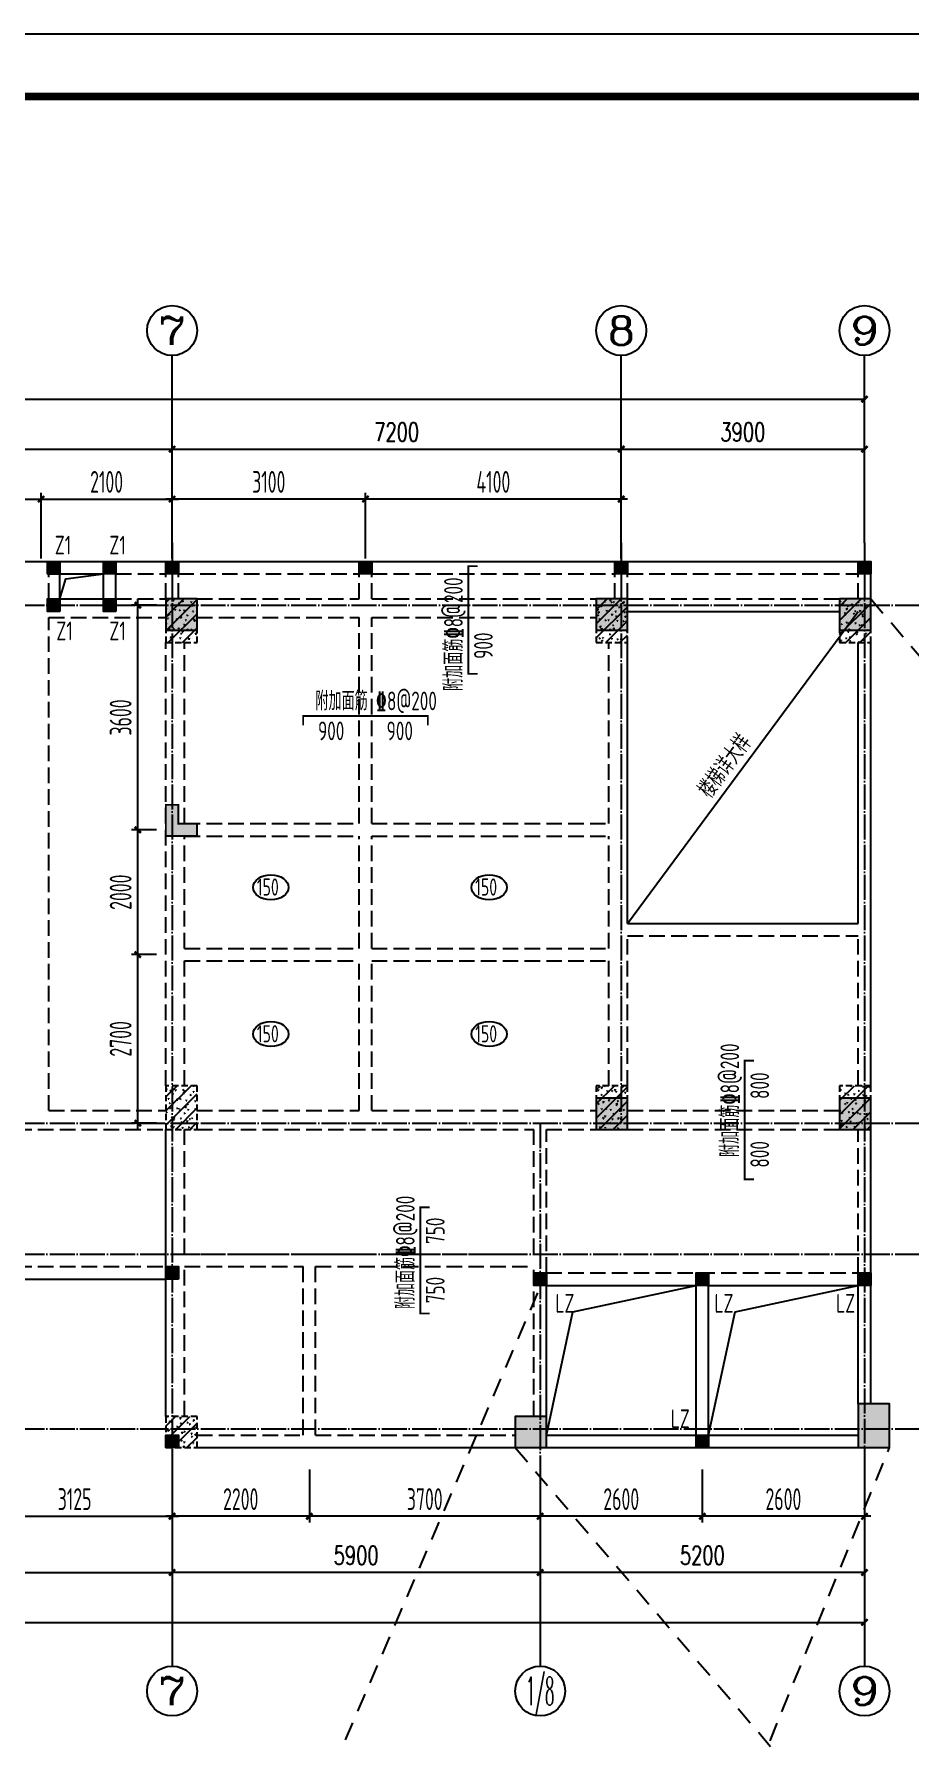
# Model space of a CAD drawing. Extents: x 139600 to 234074, y -135459 to 284050.
# Drawn here: x 188538 to 202578, y 256717 to 284050 of the extents above; entities that cross this region are included whole.
import ezdxf
from ezdxf.enums import TextEntityAlignment as Align

# ---------------------------------------------------------------- set-up
doc = ezdxf.new("R2010")
doc.units = 0
doc.header["$LTSCALE"] = 100
for name, pattern in [('3', [5, 3, -2]), ('CONTINOUS', [0]), ('DASHED', [0.75, 0.5, -0.25]), ('DASHEDX2', [1.5, 1, -0.5]), ('DOTE', [2.42, 2, -0.2, 0.02, -0.2]), ('HIDDEN', [7, 5, -2])]:
    doc.linetypes.add(name, pattern=pattern)
doc.layers.get('0').update_dxf_attribs({"linetype": 'CONTINUOUS'})
doc.layers.get('Defpoints').update_dxf_attribs({"linetype": 'CONTINUOUS'})
for name, color, linetype in [('AXIS', 3, 'CONTINUOUS'), ('AXIS_TEXT', 7, 'CONTINUOUS'), ('BEAM', 4, 'DASHED'), ('BEAM_CON', 4, 'CONTINUOUS'), ('B挑板&檐线', 6, 'CONTINUOUS'), ('B板筋标注', 7, 'CONTINUOUS'), ('B板细部尺寸标注', 9, 'CONTINUOUS'), ('COLU', 7, 'CONTINUOUS'), ('DOTE', 8, 'DOTE'), ('D洞口边线', 6, 'CONTINUOUS'), ('FSK_FREIN', 2, 'CONTINUOUS'), ('FSK_FTEXT', 4, 'CONTINUOUS'), ('GZ', 2, 'CONTINUOUS'), ('S审图修改', 2, 'CONTINUOUS'), ('T模板通用标注', 7, 'CONTINUOUS'), ('图框', 7, 'CONTINUOUS')]:
    doc.layers.add(name, color=color, linetype=linetype)
doc.styles.add('_TCH_AXIS', font='COMPLEX', dxfattribs={"bigfont": 'GBCBIG'})
doc.styles.add('_TCH_DIM', font='tssdeng.shx', dxfattribs={"width": 0.7, "bigfont": '1.shx'})
doc.styles.add('_TCH_DIM_T3', font='simplex_.ttf', dxfattribs={"width": 0.705882, "bigfont": 'GBCBIG'})
doc.styles.add('BW_Rein', font='Tssdeng.shx', dxfattribs={"width": 0.7, "bigfont": 'hztxt.shx'})
doc.styles.add('COMPLEX', font='COMPLEX')
doc.styles.add('TSSD_Dimension', font='tssdeng.shx', dxfattribs={"width": 0.62, "bigfont": '1.shx'})
doc.styles.add('TSSD_Rein', font='Tssdeng.shx', dxfattribs={"width": 0.7, "bigfont": '1.shx'})
doc.dimstyles.new('_TCH_ARCH&&100', dxfattribs={"dimtxt": 297.5, "dimasz": 100, "dimexe": 250, "dimexo": 300, "dimgap": 126.25, "dimtad": 1, "dimdec": 0, "dimzin": 0, "dimdsep": 46, "dimtxsty": '_TCH_DIM_T3', "dimblk": 'ARCHTICK', "dimcen": 0.09, "dimclrt": 7, "dimazin": 2, "dimtfac": 1, "dimtdec": 0, "dimtix": 1, "dimtmove": 2, "dimatfit": 3, "dimfxl": 1, "dimtolj": 1, "dimtzin": 0, "dimarcsym": 0})
doc.dimstyles.new('TSSD_100_100', dxfattribs={"dimtxt": 350, "dimasz": 100, "dimexe": 100, "dimexo": 250, "dimgap": 100, "dimtad": 1, "dimdec": 0, "dimzin": 0, "dimdsep": 46, "dimtxsty": 'TSSD_Dimension', "dimblk": 'ARCHTICK', "dimblk1": 'ARCHTICK', "dimblk2": 'ARCHTICK', "dimcen": 0, "dimdle": 100, "dimclrt": 7, "dimadec": 0, "dimazin": 0, "dimtfac": 1, "dimtdec": 0, "dimtix": 1, "dimtmove": 2, "dimatfit": 3, "dimfxl": 1, "dimtolj": 1, "dimtzin": 0, "dimarcsym": 0})
doc.dimstyles.new('TSSD_100_100$0', dxfattribs={"dimtxt": 350, "dimasz": 150, "dimexe": 100, "dimexo": 50, "dimgap": 100, "dimtad": 1, "dimdec": 0, "dimzin": 0, "dimdsep": 46, "dimtxsty": 'TSSD_Rein', "dimblk": 'OBLIQUE', "dimcen": 0, "dimdle": 100, "dimclrt": 7, "dimadec": 0, "dimazin": 0, "dimtfac": 1, "dimtdec": 0, "dimtix": 1, "dimtmove": 2, "dimatfit": 3, "dimfxl": 250, "dimtolj": 1, "dimtzin": 0, "dimarcsym": 0})
pattern_1 = [(50, (87225, 0), (143.452037, -12.550427), [15, -165]), (355, (87225, 0), (-27.75027, 150.43843), [12, -132]), (100.4514, (87236.95, -1.05), (115.701876, 137.88791), [12.74804, -140.22842]), (46.1842, (87225, 40), (213.44821, -33.1038), [22.5, -247.5]), (96.6356, (87242.79, 37.24), (186.93254, 194.82357), [19.12206, -210.3426]), (351.1842, (87225, 40), (186.93239, 194.82372), [18, -198]), (21, (87245, 30), (119.38141, -80.52378), [15, -165]), (326, (87245, 30), (48.66307, 145.03001), [12, -132]), (71.4514, (87254.95, 23.29), (168.044526, 64.5061), [12.74804, -140.22842]), (45, (87225, 0), (-113.137085, 113.137085), [])]

# ---------------------------------------------------------------- blocks, each defined once
blk = doc.blocks.new('_AXISO')
blk.add_circle((0, 0), 0.5)
at = {"layer": 'AXIS_TEXT', "style": 'COMPLEX', "width": 1.041667}
blk.add_attdef('A', text='', height=0.56, dxfattribs=at).set_placement((-0.25, -0.28), (0.25, -0.28), align=Align.FIT)
blk = doc.blocks.new('_ArchTick')
at = {"color": 0, "linetype": 'ByBlock', "const_width": 0.4}
blk.add_lwpolyline([(-0.5, -0.5), (0.5, 0.5)], dxfattribs=at)
blk = doc.blocks.new('*D414')
at = {"layer": 'AXIS', "color": 0, "lineweight": -2}
for p, q in [((184500, 276200), (184500, 277650)), ((190750, 276200), (190750, 277650)), ((184500, 277400), (190750, 277400))]:
    blk.add_line(p, q, dxfattribs=at)
at = {"layer": 'Defpoints', "color": 0}
for p in [(190750, 277400), (184500, 275900), (190750, 275900)]:
    blk.add_point(p, dxfattribs=at)
at = {"layer": 'AXIS', "color": 0, "lineweight": -2, "xscale": 100, "yscale": 100, "zscale": 100, "rotation": 180}
blk.add_blockref('_ArchTick', (184500, 277400), dxfattribs=at)
at = {"layer": 'AXIS', "color": 0, "lineweight": -2, "xscale": 100, "yscale": 100, "zscale": 100}
blk.add_blockref('_ArchTick', (190750, 277400), dxfattribs=at)
at = {"layer": 'AXIS', "color": 7, "insert": (187625, 277675), "char_height": 297.5, "attachment_point": 5, "style": '_TCH_DIM_T3'}
blk.add_mtext('\\A1;6250', dxfattribs=at)
blk = doc.blocks.new('*D420')
at = {"layer": 'AXIS', "color": 0, "lineweight": -2}
for p, q in [((184500, 260100), (184500, 259150)), ((190750, 260100), (190750, 259150)), ((184500, 259400), (190750, 259400))]:
    blk.add_line(p, q, dxfattribs=at)
at = {"layer": 'Defpoints', "color": 0}
for p in [(184500, 260400), (190750, 260400), (190750, 259400)]:
    blk.add_point(p, dxfattribs=at)
at = {"layer": 'AXIS', "color": 0, "lineweight": -2, "xscale": 100, "yscale": 100, "zscale": 100, "rotation": 180}
blk.add_blockref('_ArchTick', (184500, 259400), dxfattribs=at)
at = {"layer": 'AXIS', "color": 0, "lineweight": -2, "xscale": 100, "yscale": 100, "zscale": 100}
blk.add_blockref('_ArchTick', (190750, 259400), dxfattribs=at)
at = {"layer": 'AXIS', "color": 7, "insert": (187625, 259675), "char_height": 297.5, "attachment_point": 5, "style": '_TCH_DIM_T3'}
blk.add_mtext('\\A1;6250', dxfattribs=at)
blk = doc.blocks.new('*D422')
at = {"layer": 'AXIS', "color": 0, "lineweight": -2}
for p, q in [((150100, 276200), (150100, 278450)), ((201850, 276200), (201850, 278450)), ((150100, 278200), (201850, 278200))]:
    blk.add_line(p, q, dxfattribs=at)
at = {"layer": 'Defpoints', "color": 0}
for p in [(201850, 278200), (150100, 275900), (201850, 275900)]:
    blk.add_point(p, dxfattribs=at)
at = {"layer": 'AXIS', "color": 0, "lineweight": -2, "xscale": 100, "yscale": 100, "zscale": 100, "rotation": 180}
blk.add_blockref('_ArchTick', (150100, 278200), dxfattribs=at)
at = {"layer": 'AXIS', "color": 0, "lineweight": -2, "xscale": 100, "yscale": 100, "zscale": 100}
blk.add_blockref('_ArchTick', (201850, 278200), dxfattribs=at)
at = {"layer": 'AXIS', "color": 7, "insert": (175975, 278475), "char_height": 297.5, "attachment_point": 5, "style": '_TCH_DIM_T3'}
blk.add_mtext('\\A1;51750', dxfattribs=at)
blk = doc.blocks.new('*D423')
at = {"layer": 'AXIS', "color": 0, "lineweight": -2}
for p, q in [((190750, 276200), (190750, 277650)), ((197950, 276200), (197950, 277650)), ((190750, 277400), (197950, 277400))]:
    blk.add_line(p, q, dxfattribs=at)
at = {"layer": 'Defpoints', "color": 0}
for p in [(197950, 277400), (190750, 275900), (197950, 275900)]:
    blk.add_point(p, dxfattribs=at)
at = {"layer": 'AXIS', "color": 0, "lineweight": -2, "xscale": 100, "yscale": 100, "zscale": 100, "rotation": 180}
blk.add_blockref('_ArchTick', (190750, 277400), dxfattribs=at)
at = {"layer": 'AXIS', "color": 0, "lineweight": -2, "xscale": 100, "yscale": 100, "zscale": 100}
blk.add_blockref('_ArchTick', (197950, 277400), dxfattribs=at)
at = {"layer": 'AXIS', "color": 7, "insert": (194350, 277675), "char_height": 297.5, "attachment_point": 5, "style": '_TCH_DIM_T3'}
blk.add_mtext('\\A1;7200', dxfattribs=at)
blk = doc.blocks.new('*D424')
at = {"layer": 'AXIS', "color": 0, "lineweight": -2}
for p, q in [((197950, 276200), (197950, 277650)), ((201850, 276200), (201850, 277650)), ((197950, 277400), (201850, 277400))]:
    blk.add_line(p, q, dxfattribs=at)
at = {"layer": 'Defpoints', "color": 0}
for p in [(201850, 277400), (197950, 275900), (201850, 275900)]:
    blk.add_point(p, dxfattribs=at)
at = {"layer": 'AXIS', "color": 0, "lineweight": -2, "xscale": 100, "yscale": 100, "zscale": 100, "rotation": 180}
blk.add_blockref('_ArchTick', (197950, 277400), dxfattribs=at)
at = {"layer": 'AXIS', "color": 0, "lineweight": -2, "xscale": 100, "yscale": 100, "zscale": 100}
blk.add_blockref('_ArchTick', (201850, 277400), dxfattribs=at)
at = {"layer": 'AXIS', "color": 7, "insert": (199900, 277675), "char_height": 297.5, "attachment_point": 5, "style": '_TCH_DIM_T3'}
blk.add_mtext('\\A1;3900', dxfattribs=at)
blk = doc.blocks.new('*D425')
at = {"layer": 'AXIS', "color": 0, "lineweight": -2}
for p, q in [((196650, 260100), (196650, 259150)), ((201850, 260100), (201850, 259150)), ((201850, 259400), (196650, 259400))]:
    blk.add_line(p, q, dxfattribs=at)
at = {"layer": 'Defpoints', "color": 0}
for p in [(196650, 260400), (201850, 260400), (196650, 259400)]:
    blk.add_point(p, dxfattribs=at)
at = {"layer": 'AXIS', "color": 0, "lineweight": -2, "xscale": 100, "yscale": 100, "zscale": 100, "rotation": 180}
blk.add_blockref('_ArchTick', (196650, 259400), dxfattribs=at)
at = {"layer": 'AXIS', "color": 0, "lineweight": -2, "xscale": 100, "yscale": 100, "zscale": 100}
blk.add_blockref('_ArchTick', (201850, 259400), dxfattribs=at)
at = {"layer": 'AXIS', "color": 7, "insert": (199250, 259675), "char_height": 297.5, "attachment_point": 5, "style": '_TCH_DIM_T3'}
blk.add_mtext('\\A1;5200', dxfattribs=at)
blk = doc.blocks.new('*D426')
at = {"layer": 'AXIS', "color": 0, "lineweight": -2}
for p, q in [((190750, 260100), (190750, 259150)), ((196650, 260100), (196650, 259150)), ((196650, 259400), (190750, 259400))]:
    blk.add_line(p, q, dxfattribs=at)
at = {"layer": 'Defpoints', "color": 0}
for p in [(190750, 260400), (196650, 260400), (190750, 259400)]:
    blk.add_point(p, dxfattribs=at)
at = {"layer": 'AXIS', "color": 0, "lineweight": -2, "xscale": 100, "yscale": 100, "zscale": 100, "rotation": 180}
blk.add_blockref('_ArchTick', (190750, 259400), dxfattribs=at)
at = {"layer": 'AXIS', "color": 0, "lineweight": -2, "xscale": 100, "yscale": 100, "zscale": 100}
blk.add_blockref('_ArchTick', (196650, 259400), dxfattribs=at)
at = {"layer": 'AXIS', "color": 7, "insert": (193700, 259675), "char_height": 297.5, "attachment_point": 5, "style": '_TCH_DIM_T3'}
blk.add_mtext('\\A1;5900', dxfattribs=at)
blk = doc.blocks.new('*D427')
at = {"layer": 'AXIS', "color": 0, "lineweight": -2}
for p, q in [((150100, 260100), (150100, 258350)), ((201850, 260100), (201850, 258350)), ((150100, 258600), (201850, 258600))]:
    blk.add_line(p, q, dxfattribs=at)
at = {"layer": 'Defpoints', "color": 0}
for p in [(150100, 260400), (201850, 260400), (201850, 258600)]:
    blk.add_point(p, dxfattribs=at)
at = {"layer": 'AXIS', "color": 0, "lineweight": -2, "xscale": 100, "yscale": 100, "zscale": 100, "rotation": 180}
blk.add_blockref('_ArchTick', (150100, 258600), dxfattribs=at)
at = {"layer": 'AXIS', "color": 0, "lineweight": -2, "xscale": 100, "yscale": 100, "zscale": 100}
blk.add_blockref('_ArchTick', (201850, 258600), dxfattribs=at)
at = {"layer": 'AXIS', "color": 7, "insert": (175975, 258875), "char_height": 297.5, "attachment_point": 5, "style": '_TCH_DIM_T3'}
blk.add_mtext('\\A1;51750', dxfattribs=at)
blk = doc.blocks.new('*D435')
at = {"layer": 'B板细部尺寸标注', "color": 0, "lineweight": -2}
for p, q in [((193850, 275645), (193850, 276700)), ((197950, 275645), (197950, 276700)), ((198050, 276600), (193750, 276600))]:
    blk.add_line(p, q, dxfattribs=at)
at = {"layer": 'Defpoints', "color": 0}
for p in [(193850, 276600), (193850, 275395), (197950, 275395)]:
    blk.add_point(p, dxfattribs=at)
at = {"layer": 'B板细部尺寸标注', "color": 0, "lineweight": -2, "xscale": 100, "yscale": 100, "zscale": 100, "rotation": 180}
blk.add_blockref('_ArchTick', (193850, 276600), dxfattribs=at)
at = {"layer": 'B板细部尺寸标注', "color": 0, "lineweight": -2, "xscale": 100, "yscale": 100, "zscale": 100}
blk.add_blockref('_ArchTick', (197950, 276600), dxfattribs=at)
at = {"layer": 'B板细部尺寸标注', "color": 7, "insert": (195900, 276875), "char_height": 350, "attachment_point": 5, "style": 'TSSD_Dimension'}
blk.add_mtext('\\A1;4100', dxfattribs=at)
blk = doc.blocks.new('*D436')
at = {"layer": 'B板细部尺寸标注', "color": 0, "lineweight": -2}
for p, q in [((190750, 275645), (190750, 276700)), ((193850, 275645), (193850, 276700)), ((193950, 276600), (190650, 276600))]:
    blk.add_line(p, q, dxfattribs=at)
at = {"layer": 'Defpoints', "color": 0}
for p in [(190750, 276600), (190750, 275395), (193850, 275395)]:
    blk.add_point(p, dxfattribs=at)
at = {"layer": 'B板细部尺寸标注', "color": 0, "lineweight": -2, "xscale": 100, "yscale": 100, "zscale": 100, "rotation": 180}
blk.add_blockref('_ArchTick', (190750, 276600), dxfattribs=at)
at = {"layer": 'B板细部尺寸标注', "color": 0, "lineweight": -2, "xscale": 100, "yscale": 100, "zscale": 100}
blk.add_blockref('_ArchTick', (193850, 276600), dxfattribs=at)
at = {"layer": 'B板细部尺寸标注', "color": 7, "insert": (192300, 276875), "char_height": 350, "attachment_point": 5, "style": 'TSSD_Dimension'}
blk.add_mtext('\\A1;3100', dxfattribs=at)
blk = doc.blocks.new('*D437')
at = {"layer": 'B板细部尺寸标注', "color": 0, "lineweight": -2}
for p, q in [((190750, 261050), (190750, 260200)), ((192950, 261050), (192950, 260200)), ((193050, 260300), (190650, 260300))]:
    blk.add_line(p, q, dxfattribs=at)
at = {"layer": 'Defpoints', "color": 0}
for p in [(190750, 261300), (192950, 261300), (190750, 260300)]:
    blk.add_point(p, dxfattribs=at)
at = {"layer": 'B板细部尺寸标注', "color": 0, "lineweight": -2, "xscale": 100, "yscale": 100, "zscale": 100}
for p, rotation in [((190750, 260300), 180.0000000000015), ((192950, 260300), 1.518785097687214e-12)]:
    blk.add_blockref('_ArchTick', p, dxfattribs=dict(at, rotation=rotation))
at = {"layer": 'B板细部尺寸标注', "color": 7, "insert": (191850, 260575), "char_height": 350, "attachment_point": 5, "style": 'TSSD_Dimension'}
blk.add_mtext('\\A1;2200', dxfattribs=at)
blk = doc.blocks.new('*D438')
at = {"layer": 'B板细部尺寸标注', "color": 0, "lineweight": -2}
for p, q in [((199250, 261050), (199250, 260200)), ((201850, 261050), (201850, 260200)), ((201950, 260300), (199150, 260300))]:
    blk.add_line(p, q, dxfattribs=at)
at = {"layer": 'Defpoints', "color": 0}
for p in [(199250, 261300), (201850, 261300), (199250, 260300)]:
    blk.add_point(p, dxfattribs=at)
at = {"layer": 'B板细部尺寸标注', "color": 0, "lineweight": -2, "xscale": 100, "yscale": 100, "zscale": 100, "rotation": 180}
blk.add_blockref('_ArchTick', (199250, 260300), dxfattribs=at)
at = {"layer": 'B板细部尺寸标注', "color": 0, "lineweight": -2, "xscale": 100, "yscale": 100, "zscale": 100}
blk.add_blockref('_ArchTick', (201850, 260300), dxfattribs=at)
at = {"layer": 'B板细部尺寸标注', "color": 7, "insert": (200550, 260575), "char_height": 350, "attachment_point": 5, "style": 'TSSD_Dimension'}
blk.add_mtext('\\A1;2600', dxfattribs=at)
blk = doc.blocks.new('*D439')
at = {"layer": 'B板细部尺寸标注', "color": 0, "lineweight": -2}
for p, q in [((196650, 261050), (196650, 260200)), ((199250, 261050), (199250, 260200)), ((199350, 260300), (196550, 260300))]:
    blk.add_line(p, q, dxfattribs=at)
at = {"layer": 'Defpoints', "color": 0}
for p in [(196650, 261300), (199250, 261300), (196650, 260300)]:
    blk.add_point(p, dxfattribs=at)
at = {"layer": 'B板细部尺寸标注', "color": 0, "lineweight": -2, "xscale": 100, "yscale": 100, "zscale": 100, "rotation": 180}
blk.add_blockref('_ArchTick', (196650, 260300), dxfattribs=at)
at = {"layer": 'B板细部尺寸标注', "color": 0, "lineweight": -2, "xscale": 100, "yscale": 100, "zscale": 100}
blk.add_blockref('_ArchTick', (199250, 260300), dxfattribs=at)
at = {"layer": 'B板细部尺寸标注', "color": 7, "insert": (197950, 260575), "char_height": 350, "attachment_point": 5, "style": 'TSSD_Dimension'}
blk.add_mtext('\\A1;2600', dxfattribs=at)
blk = doc.blocks.new('*D440')
at = {"layer": 'B板细部尺寸标注', "color": 0, "lineweight": -2}
for p, q in [((190500, 269300), (190100, 269300)), ((190200, 266500), (190200, 269400)), ((190500, 266600), (190100, 266600))]:
    blk.add_line(p, q, dxfattribs=at)
at = {"layer": 'Defpoints', "color": 0}
for p in [(190200, 269300), (190750, 269300), (190750, 266600)]:
    blk.add_point(p, dxfattribs=at)
at = {"layer": 'B板细部尺寸标注', "color": 0, "lineweight": -2, "xscale": 100, "yscale": 100, "zscale": 100}
for p, rotation in [((190200, 269300), 90), ((190200, 266600), 270)]:
    blk.add_blockref('_ArchTick', p, dxfattribs=dict(at, rotation=rotation))
at = {"layer": 'B板细部尺寸标注', "color": 7, "insert": (189925, 267950), "char_height": 350, "attachment_point": 5, "rotation": 90, "style": 'TSSD_Dimension'}
blk.add_mtext('\\A1;2700', dxfattribs=at)
blk = doc.blocks.new('*D441')
at = {"layer": 'B板细部尺寸标注', "color": 0, "lineweight": -2}
for p, q in [((190500, 271300), (190100, 271300)), ((190200, 269200), (190200, 271400)), ((190500, 269300), (190100, 269300))]:
    blk.add_line(p, q, dxfattribs=at)
at = {"layer": 'Defpoints', "color": 0}
for p in [(190200, 271300), (190750, 271300), (190750, 269300)]:
    blk.add_point(p, dxfattribs=at)
at = {"layer": 'B板细部尺寸标注', "color": 0, "lineweight": -2, "xscale": 100, "yscale": 100, "zscale": 100}
for p, rotation in [((190200, 271300), 90), ((190200, 269300), 270)]:
    blk.add_blockref('_ArchTick', p, dxfattribs=dict(at, rotation=rotation))
at = {"layer": 'B板细部尺寸标注', "color": 7, "insert": (189925, 270300), "char_height": 350, "attachment_point": 5, "rotation": 90, "style": 'TSSD_Dimension'}
blk.add_mtext('\\A1;2000', dxfattribs=at)
blk = doc.blocks.new('*D442')
at = {"layer": 'B板细部尺寸标注', "color": 0, "lineweight": -2}
for p, q in [((190200, 271200), (190200, 275000)), ((190500, 274900), (190100, 274900)), ((190500, 271300), (190100, 271300))]:
    blk.add_line(p, q, dxfattribs=at)
at = {"layer": 'Defpoints', "color": 0}
for p in [(190200, 274900), (190750, 274900), (190750, 271300)]:
    blk.add_point(p, dxfattribs=at)
at = {"layer": 'B板细部尺寸标注', "color": 0, "lineweight": -2, "xscale": 100, "yscale": 100, "zscale": 100}
for p, rotation in [((190200, 274900), 90), ((190200, 271300), 270)]:
    blk.add_blockref('_ArchTick', p, dxfattribs=dict(at, rotation=rotation))
at = {"layer": 'B板细部尺寸标注', "color": 7, "insert": (189925, 273100), "char_height": 350, "attachment_point": 5, "rotation": 90, "style": 'TSSD_Dimension'}
blk.add_mtext('\\A1;3600', dxfattribs=at)
blk = doc.blocks.new('*D443')
at = {"layer": 'B板细部尺寸标注', "color": 0, "lineweight": -2}
for p, q in [((188650, 275645), (188650, 276700)), ((190750, 275645), (190750, 276700)), ((188550, 276600), (190850, 276600))]:
    blk.add_line(p, q, dxfattribs=at)
at = {"layer": 'Defpoints', "color": 0}
for p in [(190750, 276600), (188650, 275395), (190750, 275395)]:
    blk.add_point(p, dxfattribs=at)
at = {"layer": 'B板细部尺寸标注', "color": 0, "lineweight": -2, "xscale": 100, "yscale": 100, "zscale": 100, "rotation": 180}
blk.add_blockref('_ArchTick', (188650, 276600), dxfattribs=at)
at = {"layer": 'B板细部尺寸标注', "color": 0, "lineweight": -2, "xscale": 100, "yscale": 100, "zscale": 100}
blk.add_blockref('_ArchTick', (190750, 276600), dxfattribs=at)
at = {"layer": 'B板细部尺寸标注', "color": 7, "insert": (189700, 276875), "char_height": 350, "attachment_point": 5, "style": 'TSSD_Dimension'}
blk.add_mtext('\\A1;2100', dxfattribs=at)
blk = doc.blocks.new('*D445')
at = {"layer": 'B板细部尺寸标注', "color": 0, "lineweight": -2}
for p, q in [((187625, 275645), (187625, 276700)), ((188650, 275645), (188650, 276700)), ((187525, 276600), (188750, 276600))]:
    blk.add_line(p, q, dxfattribs=at)
at = {"layer": 'Defpoints', "color": 0}
for p in [(188650, 276600), (187625, 275395), (188650, 275395)]:
    blk.add_point(p, dxfattribs=at)
at = {"layer": 'B板细部尺寸标注', "color": 0, "lineweight": -2, "xscale": 100, "yscale": 100, "zscale": 100, "rotation": 180}
blk.add_blockref('_ArchTick', (187625, 276600), dxfattribs=at)
at = {"layer": 'B板细部尺寸标注', "color": 0, "lineweight": -2, "xscale": 100, "yscale": 100, "zscale": 100}
blk.add_blockref('_ArchTick', (188650, 276600), dxfattribs=at)
at = {"layer": 'B板细部尺寸标注', "color": 7, "insert": (188138, 276875), "char_height": 350, "attachment_point": 5, "style": 'TSSD_Dimension'}
blk.add_mtext('\\A1;1025', dxfattribs=at)
blk = doc.blocks.new('A2+1_2')
at = {"layer": '图框'}
blk.add_lwpolyline([(0, 0), (89100, 0), (89100, 42000), (0, 42000)], close=True, dxfattribs=at)
at = {"layer": '图框', "const_width": 120}
blk.add_lwpolyline([(2500, 1000), (88100, 1000), (88100, 41000), (2500, 41000)], close=True, dxfattribs=at)
blk = doc.blocks.new('GZ')
at = {"layer": 'GZ'}
blk.add_hatch(color=252, dxfattribs=at).paths.add_polyline_path([(200, 0), (0, 0), (0, 200), (200, 200)])
at = {"layer": 'GZ', "color": 2}
blk.add_lwpolyline([(200, 0), (0, 0), (0, 200), (200, 200)], close=True, dxfattribs=at)
blk = doc.blocks.new('A$C4B1B14C1')
at = {"layer": 'GZ'}
for p in [(40550, 500), (43650, 500), (47750, 500), (51650, 500), (40550, -10800), (40550, -13500)]:
    blk.add_blockref('GZ', p, dxfattribs=at)
blk = doc.blocks.new('*D1840')
at = {"layer": 'B板细部尺寸标注', "color": 0, "lineweight": -2}
for p, q in [((187625, 261050), (187625, 260200)), ((190750, 261050), (190750, 260200)), ((187525, 260300), (190850, 260300))]:
    blk.add_line(p, q, dxfattribs=at)
at = {"layer": 'Defpoints', "color": 0}
for p in [(187625, 261300), (190750, 261300), (190750, 260300)]:
    blk.add_point(p, dxfattribs=at)
at = {"layer": 'B板细部尺寸标注', "color": 0, "lineweight": -2, "xscale": 100, "yscale": 100, "zscale": 100, "rotation": 180}
blk.add_blockref('_ArchTick', (187625, 260300), dxfattribs=at)
at = {"layer": 'B板细部尺寸标注', "color": 0, "lineweight": -2, "xscale": 100, "yscale": 100, "zscale": 100}
blk.add_blockref('_ArchTick', (190750, 260300), dxfattribs=at)
at = {"layer": 'B板细部尺寸标注', "color": 7, "insert": (189187.5, 260575), "char_height": 350, "attachment_point": 5, "style": 'TSSD_Dimension'}
blk.add_mtext('\\A1;3125', dxfattribs=at)
blk = doc.blocks.new('*D1919')
at = {"layer": 'B板细部尺寸标注', "color": 0, "lineweight": -2}
for p, q in [((192950, 261050), (192950, 260200)), ((196650, 261050), (196650, 260200)), ((196750, 260300), (192850, 260300))]:
    blk.add_line(p, q, dxfattribs=at)
at = {"layer": 'Defpoints', "color": 0}
for p in [(192950, 261300), (196650, 261300), (192950, 260300)]:
    blk.add_point(p, dxfattribs=at)
at = {"layer": 'B板细部尺寸标注', "color": 0, "lineweight": -2, "xscale": 100, "yscale": 100, "zscale": 100}
for p, rotation in [((192950, 260300), 179.9999999999991), ((196650, 260300), 359.9999999999991)]:
    blk.add_blockref('_ArchTick', p, dxfattribs=dict(at, rotation=rotation))
at = {"layer": 'B板细部尺寸标注', "color": 7, "insert": (194800, 260575), "char_height": 350, "attachment_point": 5, "style": 'TSSD_Dimension'}
blk.add_mtext('\\A1;3700', dxfattribs=at)

msp = doc.modelspace()

# ---------------------------------------------------------------- hatches: boundary and pattern name
at = {"layer": 'COLU'}
h = msp.add_hatch(dxfattribs=at)
h.set_pattern_fill('ARMOREDW', color=251, scale=20, style=0)
h.set_pattern_definition(pattern_1)
h.paths.add_polyline_path([(191150, 274300), (191150, 275000), (190650, 275000), (190650, 274300)])
for points in [[(191150, 274500), (191150, 275000), (190650, 275000), (190650, 274500)], [(198050, 274500), (198050, 275000), (197550, 275000), (197550, 274500)], [(201950, 274500), (201950, 275000), (201450, 275000), (201450, 274500)], [(190650, 271200), (191150, 271200), (191150, 271400), (190850, 271400), (190850, 271700), (190650, 271700)], [(198050, 266500), (198050, 267000), (197550, 267000), (197550, 266500)], [(201950, 266500), (201950, 267000), (201450, 267000), (201450, 266500)], [(196750, 261400), (196750, 261900), (196250, 261900), (196250, 261400)], [(202250, 261400), (202250, 262100), (201750, 262100), (201750, 261400)]]:
    msp.add_hatch(color=251, dxfattribs=at).paths.add_polyline_path(points)
h = msp.add_hatch(dxfattribs=at)
h.set_pattern_fill('ARMOREDW', color=251, scale=20, style=0)
h.set_pattern_definition(pattern_1)
h.paths.add_polyline_path([(198050, 274300), (198050, 275000), (197550, 275000), (197550, 274300)])
h = msp.add_hatch(dxfattribs=at)
h.set_pattern_fill('ARMOREDW', color=251, scale=20, style=0)
h.set_pattern_definition(pattern_1)
h.paths.add_polyline_path([(201950, 274300), (201950, 275000), (201450, 275000), (201450, 274300)])
h = msp.add_hatch(dxfattribs=at)
h.set_pattern_fill('ARMOREDW', color=251, scale=20, style=0)
h.set_pattern_definition(pattern_1)
h.paths.add_polyline_path([(191150, 266500), (191150, 267200), (190650, 267200), (190650, 266500)])
h = msp.add_hatch(dxfattribs=at)
h.set_pattern_fill('ARMOREDW', color=251, scale=20, style=0)
h.set_pattern_definition(pattern_1)
h.paths.add_polyline_path([(198050, 266500), (198050, 267200), (197550, 267200), (197550, 266500)])
h = msp.add_hatch(dxfattribs=at)
h.set_pattern_fill('ARMOREDW', color=251, scale=20, style=0)
h.set_pattern_definition(pattern_1)
h.paths.add_polyline_path([(201950, 266500), (201950, 267200), (201450, 267200), (201450, 266500)])
h = msp.add_hatch(dxfattribs=at)
h.set_pattern_fill('ARMOREDW', color=251, scale=20, style=0)
h.set_pattern_definition([(50, (87225, -300), (143.452037, -12.550427), [15, -165]), (355, (87225, -300), (-27.75027, 150.43843), [12, -132]), (100.4514, (87236.95, -301.05), (115.701876, 137.88791), [12.74804, -140.22842]), (46.1842, (87225, -260), (213.44821, -33.1038), [22.5, -247.5]), (96.6356, (87242.79, -262.76), (186.93254, 194.82357), [19.12206, -210.3426]), (351.1842, (87225, -260), (186.93239, 194.82372), [18, -198]), (21, (87245, -270), (119.38141, -80.52378), [15, -165]), (326, (87245, -270), (48.66307, 145.03001), [12, -132]), (71.4514, (87254.95, -276.71), (168.044526, 64.5061), [12.74804, -140.22842]), (45, (87225, -300), (-113.137085, 113.137085), [])])
h.paths.add_polyline_path([(191150, 261400), (191150, 261900), (190650, 261900), (190650, 261400)])
at = {"layer": 'GZ'}
for points in [[(188950, 275400), (188750, 275400), (188750, 275600), (188950, 275600)], [(189850, 275400), (189650, 275400), (189650, 275600), (189850, 275600)], [(188950, 274800), (188750, 274800), (188750, 275000), (188950, 275000)], [(189850, 274800), (189650, 274800), (189650, 275000), (189850, 275000)], [(196750, 264000), (196550, 264000), (196550, 264200), (196750, 264200)], [(199350, 264000), (199150, 264000), (199150, 264200), (199350, 264200)], [(201950, 264000), (201750, 264000), (201750, 264200), (201950, 264200)], [(199350, 261400), (199150, 261400), (199150, 261600), (199350, 261600)]]:
    msp.add_hatch(color=252, dxfattribs=at).paths.add_polyline_path(points)

# ---------------------------------------------------------------- linework, layer by layer
at = {"layer": 'AXIS'}
for p, q in [((190750, 275900), (190750, 278900)), ((197950, 275900), (197950, 278900)), ((201850, 275900), (201850, 278900)), ((190750, 260400), (190750, 257900)), ((196650, 260400), (196650, 257900)), ((201850, 260400), (201850, 257900))]:
    msp.add_line(p, q, dxfattribs=at)
at = {"layer": 'BEAM', "linetype": 'HIDDEN', "ltscale": 0.5}
for p, q in [((188750, 275400), (188925, 275400)), ((188775, 275400), (189650, 275400)), ((188775, 275000), (188775, 275400)), ((189850, 275000), (189850, 275400)), ((189850, 275400), (190650, 275400)), ((190650, 275000), (190650, 275400)), ((190850, 275400), (193750, 275400)), ((190850, 275000), (190850, 275400)), ((193750, 275000), (193750, 275400)), ((193950, 275000), (193950, 275400)), ((193950, 275400), (197850, 275400)), ((197850, 275000), (197850, 275400)), ((198050, 275400), (201750, 275400)), ((198050, 275000), (198050, 275400)), ((201750, 275000), (201750, 275400)), ((188750, 275000), (188925, 275000)), ((188775, 275000), (189650, 275000)), ((189850, 275000), (190650, 275000)), ((191150, 275000), (193750, 275000)), ((193950, 275000), (197550, 275000)), ((198050, 275000), (201450, 275000)), ((188775, 274700), (190650, 274700)), ((188775, 266800), (188775, 274700)), ((191150, 274700), (193750, 274700)), ((193750, 271400), (193750, 274700)), ((193950, 274700), (197550, 274700)), ((193950, 271400), (193950, 274700)), ((190650, 267200), (190650, 274300)), ((190950, 271400), (190950, 274300)), ((197750, 271400), (197750, 274300)), ((190950, 271400), (193750, 271400)), ((190950, 271200), (193750, 271200)), ((190950, 269400), (190950, 271200)), ((193750, 269400), (193750, 271200)), ((193950, 271400), (197750, 271400)), ((193950, 271200), (197750, 271200)), ((193950, 269400), (193950, 271200)), ((197750, 269400), (197750, 271200)), ((198050, 269600), (201750, 269600)), ((198050, 267200), (198050, 269600)), ((201750, 267200), (201750, 269600)), ((190950, 269400), (193750, 269400)), ((193950, 269400), (197750, 269400)), ((190950, 269200), (193750, 269200)), ((190950, 267200), (190950, 269200)), ((193750, 266800), (193750, 269200)), ((193950, 269200), (197750, 269200)), ((193950, 266800), (193950, 269200)), ((197750, 267200), (197750, 269200)), ((188775, 266800), (190650, 266800)), ((191150, 266800), (193750, 266800)), ((193950, 266800), (197550, 266800)), ((198050, 266800), (201450, 266800)), ((184750, 266500), (190650, 266500)), ((190950, 264500), (190950, 266500)), ((191150, 266500), (196550, 266500)), ((196550, 264500), (196550, 266500)), ((196750, 266500), (197550, 266500)), ((196750, 264200), (196750, 266500)), ((198050, 266500), (201450, 266500)), ((201750, 264200), (201750, 266500)), ((190950, 264500), (196550, 264500)), ((184750, 264300), (190650, 264300)), ((190950, 264300), (192850, 264300)), ((190950, 261900), (190950, 264300)), ((192850, 261600), (192850, 264300)), ((193050, 264300), (196550, 264300)), ((193050, 261600), (193050, 264300)), ((196550, 261900), (196550, 264300)), ((196750, 264200), (201750, 264200)), ((191150, 261600), (192850, 261600)), ((193050, 261600), (196250, 261600))]:
    msp.add_line(p, q, dxfattribs=at)
at = {"layer": 'BEAM_CON'}
for p, q in [((150000, 275600), (201950, 275600)), ((201950, 275000), (201950, 275600)), ((188950, 275400), (189650, 275400)), ((189650, 275000), (189650, 275400)), ((188950, 275000), (189650, 275000)), ((198050, 274800), (201450, 274800)), ((198050, 269800), (198050, 274300)), ((201750, 269800), (201750, 274300)), ((201950, 267200), (201950, 274300)), ((198050, 269800), (201750, 269800)), ((190650, 264300), (190650, 266500)), ((201950, 262100), (201950, 266500)), ((184750, 264100), (190650, 264100)), ((190650, 261900), (190650, 264100)), ((196750, 264000), (199150, 264000)), ((196750, 261900), (196750, 264000)), ((199150, 261600), (199150, 264000)), ((199350, 261600), (199350, 264000)), ((199350, 264000), (201750, 264000)), ((201750, 262100), (201750, 264000)), ((196750, 261600), (199150, 261600)), ((199350, 261600), (201750, 261600)), ((191150, 261400), (196250, 261400)), ((196750, 261400), (201750, 261400))]:
    msp.add_line(p, q, dxfattribs=at)
at = {"layer": 'B挑板&檐线'}
msp.add_line((188950, 275000), (188950, 275400), dxfattribs=at)
at = {"layer": 'B板筋标注', "color": 2, "linetype": 'CONTINOUS', "ltscale": 5}
for centre in [(192332.8, 270378.1), (192332.8, 270378.1), (195832.8, 270378.1), (195832.8, 270378.1), (192332.8, 268027.4), (192332.8, 268027.4), (195832.8, 268027.4), (195832.8, 268027.4)]:
    msp.add_ellipse(centre, major_axis=(-283.5, 0), ratio=0.7083334, dxfattribs=at)
at = {"layer": 'B板细部尺寸标注'}
for p, q in [((189650, 275000), (189650, 275400)), ((189850, 275000), (189850, 275400))]:
    msp.add_line(p, q, dxfattribs=at)
at = {"layer": 'COLU', "linetype": 'DASHEDX2'}
for points in [[(191150, 274300), (191150, 275000), (190650, 275000), (190650, 274300)], [(198050, 274300), (198050, 275000), (197550, 275000), (197550, 274300)], [(201950, 274300), (201950, 275000), (201450, 275000), (201450, 274300)], [(191150, 266500), (191150, 267200), (190650, 267200), (190650, 266500)], [(198050, 266500), (198050, 267200), (197550, 267200), (197550, 266500)], [(201950, 266500), (201950, 267200), (201450, 267200), (201450, 266500)], [(191150, 261400), (191150, 261900), (190650, 261900), (190650, 261400)]]:
    msp.add_lwpolyline(points, close=True, dxfattribs=at)
at = {"layer": 'COLU'}
for points in [[(191150, 274500), (191150, 275000), (190650, 275000), (190650, 274500)], [(198050, 274500), (198050, 275000), (197550, 275000), (197550, 274500)], [(201950, 274500), (201950, 275000), (201450, 275000), (201450, 274500)], [(198050, 266500), (198050, 267000), (197550, 267000), (197550, 266500)], [(201950, 266500), (201950, 267000), (201450, 267000), (201450, 266500)], [(196750, 261400), (196750, 261900), (196250, 261900), (196250, 261400)], [(202250, 261400), (202250, 262100), (201750, 262100), (201750, 261400)]]:
    msp.add_lwpolyline(points, close=True, dxfattribs=at)
at = {"layer": 'COLU', "color": 6, "const_width": 30}
msp.add_lwpolyline([(190650, 271200), (191150, 271200), (191150, 271400), (190850, 271400), (190850, 271700), (190650, 271700)], close=True, dxfattribs=at)
at = {"layer": 'DOTE', "ltscale": 2}
for p, q in [((190750, 275900), (190750, 260500)), ((197950, 275900), (197950, 266600)), ((201850, 275900), (201850, 260500)), ((149100, 274900), (203300, 274900)), ((149100, 266600), (203300, 266600)), ((196650, 266600), (196650, 260500)), ((149100, 264500), (203300, 264500)), ((149100, 261700), (203300, 261700))]:
    msp.add_line(p, q, dxfattribs=at)
at = {"layer": 'D洞口边线'}
msp.add_lwpolyline([(188950, 275000), (189045.8, 275320.8), (189650, 275400)], dxfattribs=at)
at = {"layer": 'D洞口边线', "color": 6}
for points in [[(196750, 261600), (197174.3, 263575.7), (199150, 264000)], [(199350, 261600), (199774.3, 263575.7), (201750, 264000)]]:
    msp.add_lwpolyline(points, dxfattribs=at)
at = {"layer": 'FSK_FREIN', "const_width": 30}
for points in [[(195650, 273800), (195500, 273800), (195500, 275525), (195650, 275525)], [(192850, 272975), (192850, 273125), (194850, 273125), (194850, 272975)], [(194878.9, 263550), (194728.9, 263550), (194728.9, 265250), (194878.9, 265250)]]:
    msp.add_lwpolyline(points, dxfattribs=at)
at = {"layer": 'GZ', "color": 2}
for points in [[(188950, 275400), (188750, 275400), (188750, 275600), (188950, 275600)], [(189850, 275400), (189650, 275400), (189650, 275600), (189850, 275600)], [(188950, 274800), (188750, 274800), (188750, 275000), (188950, 275000)], [(189850, 274800), (189650, 274800), (189650, 275000), (189850, 275000)], [(196750, 264000), (196550, 264000), (196550, 264200), (196750, 264200)], [(199350, 264000), (199150, 264000), (199150, 264200), (199350, 264200)], [(201950, 264000), (201750, 264000), (201750, 264200), (201950, 264200)], [(199350, 261400), (199150, 261400), (199150, 261600), (199350, 261600)]]:
    msp.add_lwpolyline(points, close=True, dxfattribs=at)
at = {"layer": 'S审图修改', "const_width": 30}
msp.add_lwpolyline([(200080.4, 265700), (199930.4, 265700), (199930.4, 267600), (200080.4, 267600)], dxfattribs=at)
at = {"layer": 'T模板通用标注', "linetype": '3'}
for p, q in [((201950, 275000), (215975, 258600)), ((192937.5, 255337.5), (196750, 264200)), ((196250, 261400), (210275, 245000)), ((198637.5, 252537.5), (202250, 261400))]:
    msp.add_line(p, q, dxfattribs=at)
at = {"layer": 'T模板通用标注'}
msp.add_line((198050, 269800), (201750, 274800), dxfattribs=at)

# ---------------------------------------------------------------- block references
msp.add_blockref('A2+1_2', (139600, 242050))
at = {"layer": 'AXIS'}
ref = msp.add_blockref('_AXISO', (190750, 279300), dxfattribs=dict(at, xscale=800, yscale=800, zscale=800))
ref.add_attrib('A', '7', dxfattribs={"layer": 'AXIS_TEXT', "height": 452.5, "style": '_TCH_AXIS', "width": 1.5}).set_placement((190523.7, 279073.7), (190976.3, 279073.7), align=Align.FIT)
ref = msp.add_blockref('_AXISO', (197950, 279300), dxfattribs=dict(at, xscale=800, yscale=800, zscale=800))
ref.add_attrib('A', '8', dxfattribs={"layer": 'AXIS_TEXT', "height": 452.5, "style": '_TCH_AXIS', "width": 1.5}).set_placement((197723.7, 279073.7), (198176.3, 279073.7), align=Align.FIT)
ref = msp.add_blockref('_AXISO', (201850, 279300), dxfattribs=dict(at, xscale=800, yscale=800, zscale=800))
ref.add_attrib('A', '9', dxfattribs={"layer": 'AXIS_TEXT', "height": 452.5, "style": '_TCH_AXIS', "width": 1.5}).set_placement((201623.7, 279073.7), (202076.3, 279073.7), align=Align.FIT)
ref = msp.add_blockref('_AXISO', (190750, 257500), dxfattribs=dict(at, xscale=800, yscale=800, zscale=800))
ref.add_attrib('A', '7', dxfattribs={"layer": 'AXIS_TEXT', "height": 452.5, "style": '_TCH_AXIS', "width": 1.5}).set_placement((190523.7, 257273.7), (190976.3, 257273.7), align=Align.FIT)
ref = msp.add_blockref('_AXISO', (196650, 257500), dxfattribs=dict(at, xscale=800, yscale=800, zscale=800))
ref.add_attrib('A', '1/8', dxfattribs={"layer": 'AXIS_TEXT', "height": 452.55, "style": '_TCH_AXIS', "width": 0.411765}).set_placement((196423.7, 257273.7), (196876.3, 257273.7), align=Align.FIT)
ref = msp.add_blockref('_AXISO', (201850, 257500), dxfattribs=dict(at, xscale=800, yscale=800, zscale=800))
ref.add_attrib('A', '9', dxfattribs={"layer": 'AXIS_TEXT', "height": 452.5, "style": '_TCH_AXIS', "width": 1.5}).set_placement((201623.7, 257273.7), (202076.3, 257273.7), align=Align.FIT)
at = {"layer": 'GZ'}
msp.add_blockref('A$C4B1B14C1', (150100, 274900), dxfattribs=at)

# ---------------------------------------------------------------- texts
at = {"layer": 'B板筋标注', "color": 2, "linetype": 'CONTINOUS', "ltscale": 5, "style": 'TSSD_Rein', "width": 0.7}
for p in [(192108.8, 270245.2), (195608.8, 270245.2), (192108.8, 267894.4), (195608.8, 267894.4)]:
    msp.add_text('150', height=275, dxfattribs=at).set_placement(p)
at = {"layer": 'FSK_FTEXT', "style": 'BW_Rein', "width": 0.7}
for p in [(195410, 275345), (194638.9, 265437.9)]:
    msp.add_text('附加面筋%%1328@200', height=300, rotation=90, dxfattribs=at).set_placement(p, align=Align.RIGHT)
for s, p in [('900', (195590, 274250)), ('750', (194818.9, 264875)), ('750', (194818.9, 263925))]:
    msp.add_text(s, height=300, rotation=90, dxfattribs=at).set_placement(p, align=Align.TOP_CENTER)
msp.add_text('附加面筋 %%1328@200', height=300, dxfattribs=at).set_placement((194995, 273215), align=Align.RIGHT)
for p in [(193300, 273035), (194400, 273035)]:
    msp.add_text('900', height=300, dxfattribs=at).set_placement(p, align=Align.TOP_CENTER)
at = {"layer": 'GZ', "color": 2, "style": '_TCH_DIM', "width": 0.705882}
for s, p in [('Z1', (188869.9, 275712.1)), ('Z1', (189744.9, 275712.1)), ('Z1', (188894.9, 274337.1)), ('Z1', (189744.9, 274337.1)), ('LZ', (196894.9, 263562.1)), ('LZ', (199444.9, 263562.1)), ('LZ', (201394.9, 263562.1)), ('LZ', (198744.9, 261712.1))]:
    msp.add_text(s, height=300, dxfattribs=at).set_placement(p)
at = {"layer": 'S审图修改', "style": 'BW_Rein', "width": 0.7}
msp.add_text('附加面筋%%1328@200', height=300, rotation=90, dxfattribs=at).set_placement((199840.4, 267876.5), align=Align.RIGHT)
for p in [(200020.4, 267200), (200020.4, 266100)]:
    msp.add_text('800', height=300, rotation=90, dxfattribs=at).set_placement(p, align=Align.TOP_CENTER)
at = {"layer": 'T模板通用标注', "style": 'TSSD_Rein', "width": 0.8}
msp.add_text('楼梯详大样', height=300, rotation=53.49856, dxfattribs=at).set_placement((199389.5, 271778.3))

# ---------------------------------------------------------------- dimensions: what is measured, and where the dimension line sits
at = {"layer": 'AXIS'}
for p1, p2, distance, picture, middle in [((150100, 275900), (201850, 275900), 2300, '*D422', (175975, 278475)), ((184500, 275900), (190750, 275900), 1500, '*D414', (187625, 277675)), ((190750, 275900), (197950, 275900), 1500, '*D423', (194350, 277675)), ((197950, 275900), (201850, 275900), 1500, '*D424', (199900, 277675)), ((150100, 260400), (201850, 260400), -1800, '*D427', (175975, 258875)), ((184500, 260400), (190750, 260400), -1000, '*D420', (187625, 259675)), ((196650, 260400), (190750, 260400), 1000, '*D426', (193700, 259675)), ((201850, 260400), (196650, 260400), 1000, '*D425', (199250, 259675))]:
    dim = msp.add_aligned_dim(p1=p1, p2=p2, distance=distance, dimstyle='_TCH_ARCH&&100', dxfattribs=at)
    dim.commit()
    dim.dimension.update_dxf_attribs({"geometry": picture, "text_midpoint": middle})
at = {"layer": 'B板细部尺寸标注'}
for base, p1, p2, picture, middle in [((188650, 276600), (187625, 275394.9), (188650, 275394.9), '*D445', (188137.5, 276875)), ((190750, 276600), (188650, 275394.9), (190750, 275394.9), '*D443', (189700, 276875))]:
    dim = msp.add_linear_dim(base=base, p1=p1, p2=p2, dimstyle='TSSD_100_100', dxfattribs=at)
    dim.commit()
    dim.dimension.update_dxf_attribs({"geometry": picture, "text_midpoint": middle})
for base, p1, p2, picture, middle in [((190750, 276600), (193850, 275394.9), (190750, 275394.9), '*D436', (192300, 276875)), ((193850, 276600), (197950, 275394.9), (193850, 275394.9), '*D435', (195900, 276875))]:
    dim = msp.add_linear_dim(base=base, p1=p1, p2=p2, angle=180, dimstyle='TSSD_100_100', dxfattribs=at)
    dim.commit()
    dim.dimension.update_dxf_attribs({"geometry": picture, "text_midpoint": middle})
for p1, p2, distance, picture, middle in [((190750, 271300), (190750, 274900), 550, '*D442', (189925, 273100)), ((190750, 269300), (190750, 271300), 550, '*D441', (189925, 270300)), ((190750, 266600), (190750, 269300), 550, '*D440', (189925, 267950)), ((192950, 261300), (190750, 261300), 1000, '*D437', (191850, 260575)), ((196650, 261300), (192950, 261300), 1000, '*D1919', (194800, 260575)), ((199250, 261300), (196650, 261300), 1000, '*D439', (197950, 260575)), ((201850, 261300), (199250, 261300), 1000, '*D438', (200550, 260575))]:
    dim = msp.add_aligned_dim(p1=p1, p2=p2, distance=distance, dimstyle='TSSD_100_100', dxfattribs=at)
    dim.commit()
    dim.dimension.update_dxf_attribs({"geometry": picture, "text_midpoint": middle})
dim = msp.add_aligned_dim(p1=(187625, 261300), p2=(190750, 261300), distance=-1000, dimstyle='TSSD_100_100$0', override={"dimasz": 100, "dimexo": 250, "dimtxsty": 'TSSD_Dimension', "dimblk": 'ArchTick', "dimblk1": 'ArchTick', "dimblk2": 'ArchTick'}, dxfattribs=at)
dim.commit()
dim.dimension.update_dxf_attribs({"geometry": '*D1840', "text_midpoint": (189187.5, 260575)})

doc.saveas('drawing.dxf')
